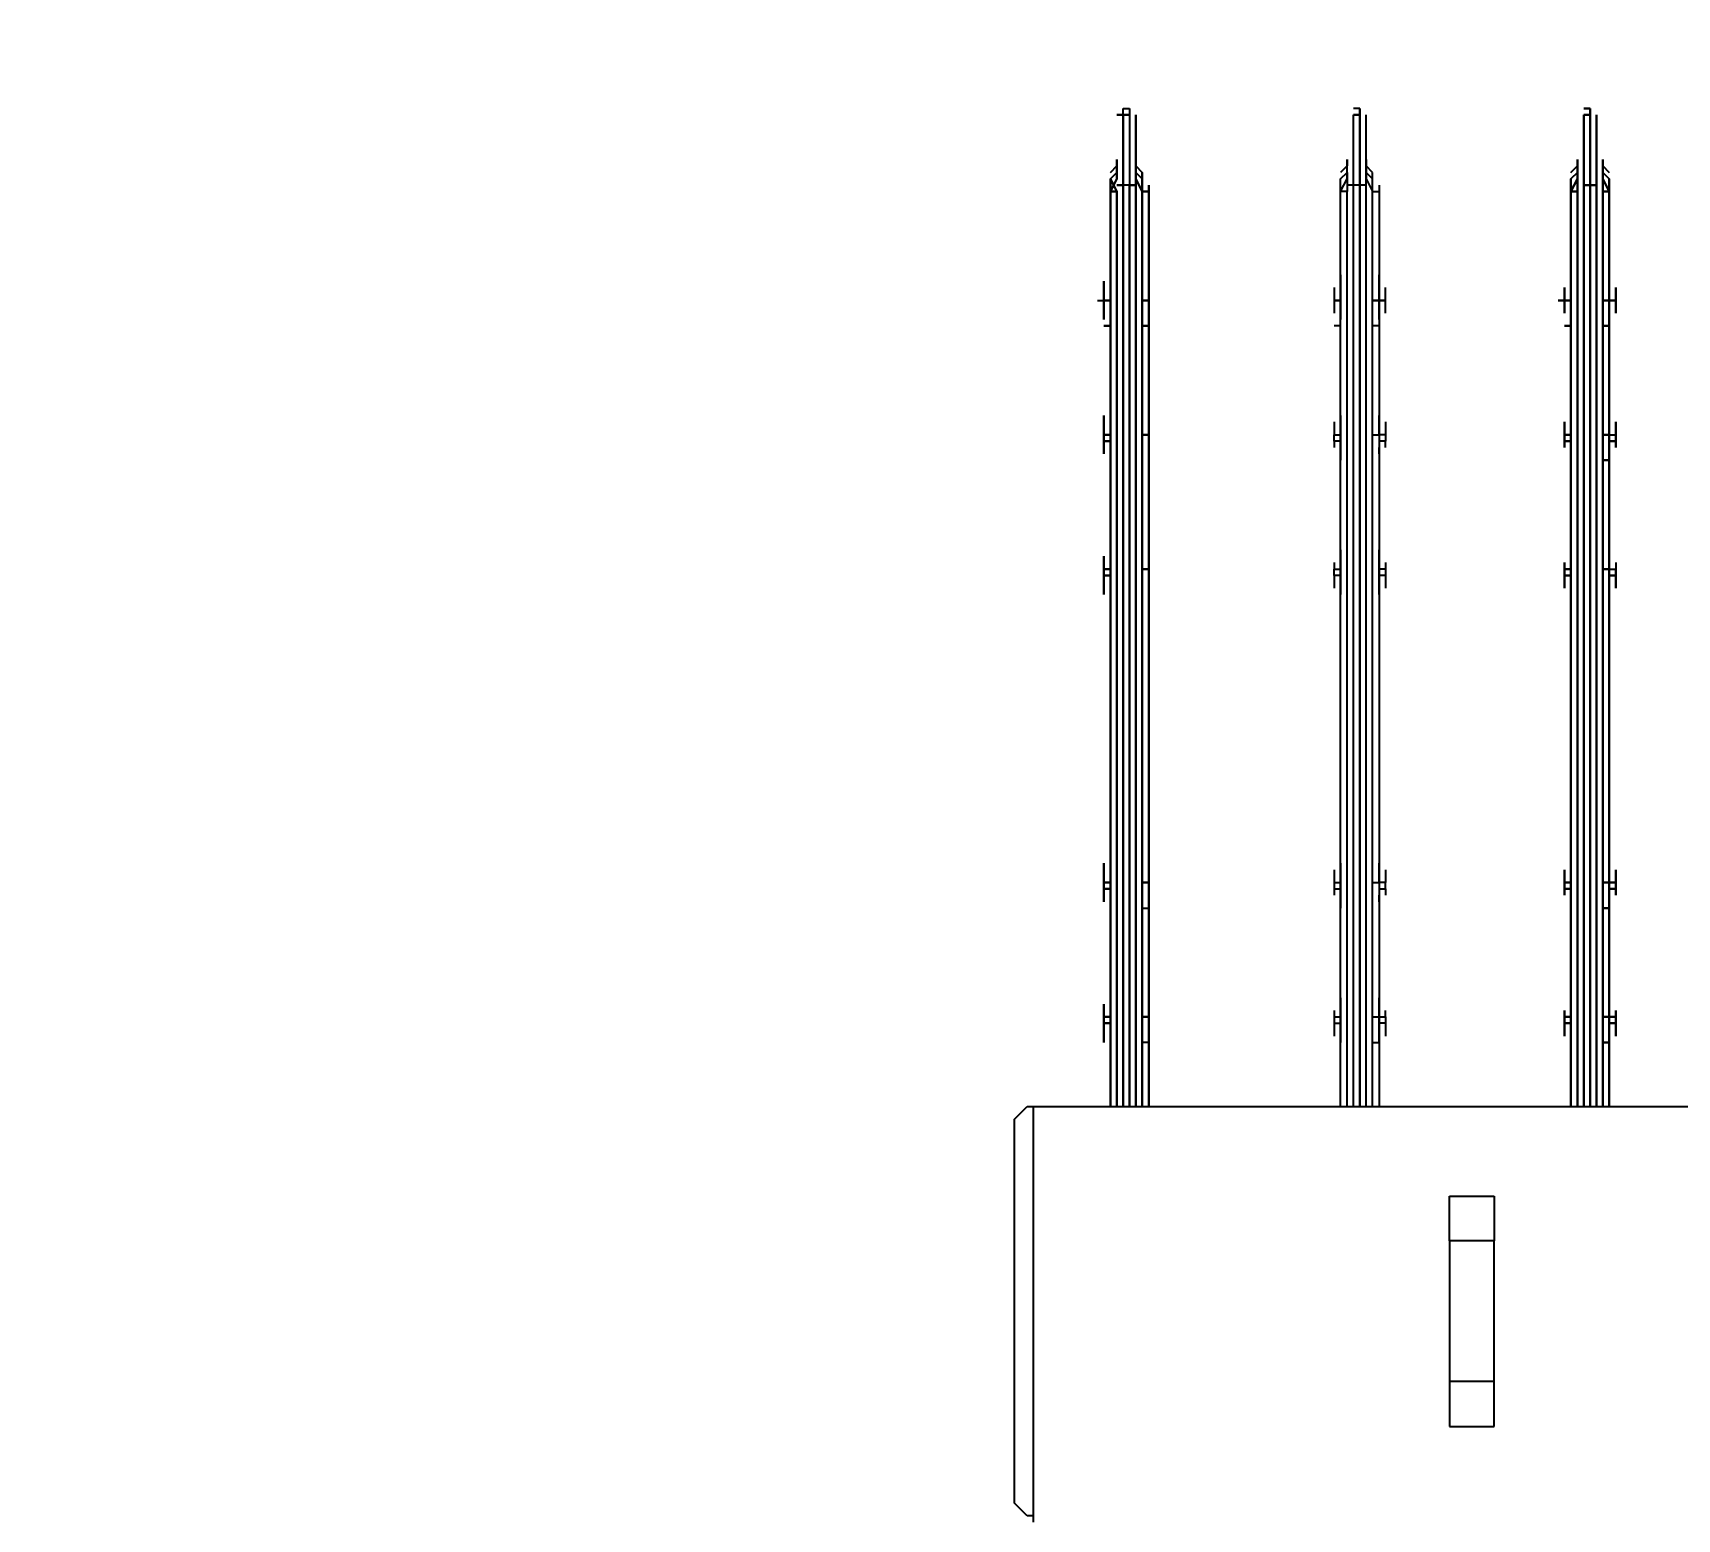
# Model space of a CAD drawing. Header units: metres. Extents: x 530797 to 531186, y 2675944 to 2676144.
# Drawn here: x 531158.1504 to 531158.5059, y 2676017.2081 to 2676017.5294 of the extents above; entities that cross this region are included whole.
import ezdxf

# ---------------------------------------------------------------- set-up
doc = ezdxf.new("R2010")
doc.units = ezdxf.units.M
doc.layers.add('IDT', color=7, linetype='Continuous')
doc.layers.add('MMS Block Numbering', color=7, linetype='Continuous')
doc.styles.add('Adani Regular', font='Adani Regular.ttf')

# ---------------------------------------------------------------- blocks, each defined once
blk = doc.blocks.new('IDT')
at = {"layer": 'IDT', "color": 0, "lineweight": 25}
for p, q in [((17.78054, 9.45558), (17.78054, 9.36567)), ((17.78054, 9.4542), (17.78192, 9.4542)), ((17.78192, 9.4542), (17.78469, 9.45143)), ((17.78469, 9.45143), (17.78469, 9.45005)), ((17.78469, 9.45005), (17.78469, 9.36982)), ((17.69064, 9.43483), (17.68096, 9.43483)), ((17.68096, 9.43483), (17.68096, 9.42515)), ((17.69064, 9.42515), (17.69064, 9.43483)), ((17.68095, 9.42515), (17.68095, 9.39472)), ((17.68096, 9.42515), (17.69064, 9.42515)), ((17.69064, 9.39472), (17.69064, 9.42515)), ((17.68095, 9.39472), (17.69064, 9.39472)), ((17.68095, 9.38504), (17.68095, 9.39472)), ((17.69064, 9.39472), (17.69064, 9.38504)), ((17.69064, 9.38504), (17.68095, 9.38504)), ((17.78469, 9.36844), (17.78192, 9.36567)), ((17.78469, 9.36982), (17.78469, 9.36844)), ((17.78054, 9.36567), (17.3158, 9.36567)), ((17.65606, 9.36567), (17.65606, 9.16788)), ((17.65606, 9.16788), (17.65606, 9.36567)), ((17.65606, 9.36567), (17.65606, 9.16788)), ((17.65606, 9.16788), (17.65606, 9.36567)), ((17.65744, 9.16788), (17.65744, 9.36567)), ((17.65744, 9.36567), (17.65744, 9.16788)), ((17.65744, 9.16788), (17.65744, 9.36567)), ((17.65744, 9.36567), (17.65744, 9.16788)), ((17.65882, 9.1665), (17.65882, 9.36567)), ((17.65882, 9.36567), (17.65882, 9.1665)), ((17.65882, 9.1665), (17.65882, 9.36567)), ((17.65882, 9.36567), (17.65882, 9.1665)), ((17.66021, 9.1665), (17.66021, 9.36567)), ((17.66021, 9.36567), (17.66021, 9.1665)), ((17.66021, 9.36567), (17.66021, 9.1665)), ((17.66021, 9.1665), (17.66021, 9.36567)), ((17.66021, 9.36567), (17.66021, 9.1665)), ((17.66021, 9.1665), (17.66021, 9.36567)), ((17.66021, 9.36567), (17.66021, 9.1665)), ((17.66021, 9.1665), (17.66021, 9.36567)), ((17.66159, 9.1665), (17.66159, 9.36567)), ((17.66159, 9.36567), (17.66159, 9.1665)), ((17.66159, 9.1665), (17.66159, 9.36567)), ((17.66159, 9.36567), (17.66159, 9.1665)), ((17.66297, 9.16788), (17.66297, 9.36567)), ((17.66297, 9.36567), (17.66297, 9.16788)), ((17.66297, 9.36567), (17.66297, 9.16788)), ((17.66297, 9.36567), (17.66297, 9.16788)), ((17.66436, 9.36567), (17.66436, 9.16788)), ((17.66436, 9.16788), (17.66436, 9.36567)), ((17.66436, 9.36567), (17.66436, 9.16788)), ((17.66436, 9.16788), (17.66436, 9.36567)), ((17.70585, 9.16788), (17.70585, 9.36567)), ((17.70723, 9.36567), (17.70723, 9.16788)), ((17.70862, 9.36567), (17.70862, 9.1665)), ((17.71, 9.36567), (17.71, 9.1665)), ((17.71, 9.1665), (17.71, 9.36567)), ((17.71138, 9.36567), (17.71138, 9.1665)), ((17.71277, 9.36567), (17.71277, 9.16788)), ((17.71415, 9.36567), (17.71415, 9.16788)), ((17.75564, 9.36567), (17.75564, 9.16788)), ((17.75564, 9.16788), (17.75564, 9.36567)), ((17.75703, 9.16788), (17.75703, 9.36567)), ((17.75703, 9.36567), (17.75703, 9.16788)), ((17.75841, 9.1665), (17.75841, 9.36567)), ((17.75841, 9.36567), (17.75841, 9.1665)), ((17.75979, 9.36567), (17.75979, 9.1665)), ((17.75979, 9.1665), (17.75979, 9.36567)), ((17.76118, 9.1665), (17.76118, 9.36567)), ((17.76118, 9.36567), (17.76118, 9.1665)), ((17.76118, 9.1665), (17.76118, 9.36567)), ((17.76118, 9.36567), (17.76118, 9.1665)), ((17.76256, 9.16788), (17.76256, 9.36567)), ((17.76256, 9.36567), (17.76256, 9.16788)), ((17.76394, 9.16788), (17.76394, 9.36567)), ((17.76394, 9.36567), (17.76394, 9.16788)), ((17.78192, 9.36567), (17.78054, 9.36567)), ((17.65467, 9.35046), (17.65467, 9.34769)), ((17.65467, 9.34769), (17.65467, 9.35046)), ((17.65467, 9.35046), (17.65467, 9.34769)), ((17.65467, 9.34769), (17.65467, 9.35046)), ((17.65606, 9.35184), (17.65744, 9.35184)), ((17.65606, 9.35184), (17.65606, 9.35046)), ((17.65606, 9.35184), (17.65744, 9.35184)), ((17.65606, 9.35184), (17.65606, 9.35046)), ((17.65606, 9.34769), (17.65606, 9.35184)), ((17.65606, 9.35184), (17.65744, 9.35184)), ((17.65744, 9.35184), (17.65606, 9.35184)), ((17.65606, 9.35184), (17.65606, 9.34769)), ((17.65606, 9.35184), (17.65606, 9.35046)), ((17.65606, 9.34769), (17.65606, 9.35184)), ((17.65606, 9.35184), (17.65606, 9.34769)), ((17.65606, 9.35184), (17.65606, 9.35046)), ((17.66436, 9.35184), (17.66436, 9.34631)), ((17.66436, 9.34631), (17.66436, 9.35184)), ((17.66436, 9.35184), (17.66436, 9.35046)), ((17.66436, 9.35046), (17.66436, 9.35184)), ((17.66436, 9.34631), (17.66436, 9.35184)), ((17.66436, 9.35184), (17.66436, 9.35046)), ((17.66436, 9.35046), (17.66436, 9.35184)), ((17.66436, 9.35184), (17.66436, 9.34631)), ((17.66574, 9.35046), (17.66574, 9.34769)), ((17.66574, 9.34769), (17.66574, 9.35046)), ((17.66574, 9.35046), (17.66574, 9.34769)), ((17.66574, 9.34769), (17.66574, 9.35046)), ((17.70447, 9.34769), (17.70447, 9.35046)), ((17.70723, 9.35184), (17.70585, 9.35184)), ((17.70585, 9.35184), (17.70585, 9.34769)), ((17.70585, 9.35184), (17.70585, 9.35046)), ((17.71415, 9.34631), (17.71415, 9.35184)), ((17.71415, 9.35184), (17.71415, 9.35046)), ((17.71553, 9.34769), (17.71553, 9.35046)), ((17.75564, 9.35184), (17.75564, 9.35046)), ((17.75564, 9.34631), (17.75564, 9.35184)), ((17.75564, 9.35184), (17.75703, 9.35184)), ((17.75564, 9.34769), (17.75564, 9.35184)), ((17.75564, 9.35184), (17.75564, 9.35046)), ((17.75564, 9.35046), (17.75564, 9.34769)), ((17.75564, 9.35046), (17.75564, 9.34769)), ((17.76394, 9.35184), (17.76394, 9.34769)), ((17.76394, 9.34769), (17.76394, 9.35184)), ((17.76533, 9.35184), (17.76533, 9.35046)), ((17.76533, 9.35046), (17.76533, 9.35184)), ((17.76533, 9.35046), (17.76533, 9.34769)), ((17.76533, 9.34769), (17.76533, 9.35046)), ((17.65606, 9.34769), (17.65467, 9.34769)), ((17.65467, 9.34769), (17.65467, 9.34631)), ((17.65467, 9.34631), (17.65467, 9.34769)), ((17.65467, 9.34769), (17.65606, 9.34769)), ((17.65606, 9.34769), (17.65467, 9.34769)), ((17.65467, 9.34769), (17.65467, 9.34631)), ((17.65467, 9.34631), (17.65467, 9.34769)), ((17.65467, 9.34769), (17.65606, 9.34769)), ((17.65467, 9.34631), (17.65467, 9.34493)), ((17.65467, 9.34493), (17.65467, 9.34631)), ((17.65467, 9.34631), (17.65606, 9.34631)), ((17.65606, 9.34631), (17.65467, 9.34631)), ((17.65606, 9.34631), (17.65467, 9.34631)), ((17.65467, 9.34631), (17.65606, 9.34631)), ((17.65467, 9.34493), (17.65467, 9.34631)), ((17.65467, 9.34493), (17.65467, 9.34631)), ((17.65606, 9.34631), (17.65606, 9.34769)), ((17.65606, 9.34769), (17.65606, 9.34631)), ((17.65606, 9.34631), (17.65606, 9.34769)), ((17.65606, 9.34769), (17.65606, 9.34631)), ((17.65744, 9.34631), (17.65606, 9.34631)), ((17.65606, 9.34631), (17.65744, 9.34631)), ((17.65606, 9.34216), (17.65606, 9.34631)), ((17.65606, 9.34631), (17.65744, 9.34631)), ((17.65744, 9.34631), (17.65606, 9.34631)), ((17.65606, 9.34631), (17.65606, 9.34216)), ((17.65606, 9.34216), (17.65606, 9.34631)), ((17.65606, 9.34631), (17.65606, 9.34216)), ((17.66436, 9.34769), (17.66574, 9.34769)), ((17.66574, 9.34769), (17.66436, 9.34769)), ((17.66436, 9.34769), (17.66574, 9.34769)), ((17.66574, 9.34769), (17.66436, 9.34769)), ((17.66436, 9.34631), (17.66436, 9.34216)), ((17.66436, 9.34216), (17.66436, 9.34631)), ((17.66436, 9.34631), (17.66574, 9.34631)), ((17.66574, 9.34631), (17.66436, 9.34631)), ((17.66436, 9.34631), (17.66436, 9.34216)), ((17.66436, 9.34216), (17.66436, 9.34631)), ((17.66436, 9.34631), (17.66574, 9.34631)), ((17.66574, 9.34631), (17.66436, 9.34631)), ((17.66574, 9.34769), (17.66574, 9.34631)), ((17.66574, 9.34631), (17.66574, 9.34769)), ((17.66574, 9.34769), (17.66574, 9.34631)), ((17.66574, 9.34631), (17.66574, 9.34769)), ((17.66574, 9.34631), (17.66574, 9.34493)), ((17.66574, 9.34493), (17.66574, 9.34631)), ((17.66574, 9.34631), (17.66574, 9.34493)), ((17.66574, 9.34493), (17.66574, 9.34631)), ((17.70447, 9.34631), (17.70447, 9.34769)), ((17.70447, 9.34769), (17.70585, 9.34769)), ((17.70585, 9.34631), (17.70447, 9.34631)), ((17.70447, 9.34631), (17.70447, 9.34493)), ((17.70585, 9.34769), (17.70585, 9.34631)), ((17.70723, 9.34631), (17.70585, 9.34631)), ((17.70585, 9.34631), (17.70585, 9.34216)), ((17.71553, 9.34769), (17.71415, 9.34769)), ((17.71415, 9.34216), (17.71415, 9.34631)), ((17.71553, 9.34631), (17.71415, 9.34631)), ((17.71553, 9.34631), (17.71553, 9.34769)), ((17.71553, 9.34493), (17.71553, 9.34631)), ((17.75564, 9.34769), (17.75564, 9.34631)), ((17.75564, 9.34631), (17.75564, 9.34769)), ((17.75564, 9.34769), (17.75564, 9.34631)), ((17.75564, 9.34631), (17.75703, 9.34631)), ((17.75703, 9.34631), (17.75564, 9.34631)), ((17.75564, 9.34631), (17.75703, 9.34631)), ((17.75703, 9.34631), (17.75564, 9.34631)), ((17.75564, 9.34631), (17.75564, 9.34216)), ((17.75564, 9.34216), (17.75564, 9.34631)), ((17.75564, 9.34631), (17.75564, 9.34493)), ((17.75564, 9.34493), (17.75564, 9.34631)), ((17.76394, 9.34769), (17.76533, 9.34769)), ((17.76533, 9.34769), (17.76394, 9.34769)), ((17.76394, 9.34769), (17.76394, 9.34631)), ((17.76394, 9.34631), (17.76394, 9.34769)), ((17.76394, 9.34631), (17.76394, 9.34216)), ((17.76394, 9.34216), (17.76394, 9.34631)), ((17.76394, 9.34631), (17.76533, 9.34631)), ((17.76533, 9.34631), (17.76394, 9.34631)), ((17.76533, 9.34769), (17.76533, 9.34631)), ((17.76533, 9.34631), (17.76533, 9.34769)), ((17.76533, 9.34631), (17.76533, 9.34493)), ((17.76533, 9.34493), (17.76533, 9.34631)), ((17.65606, 9.34354), (17.65606, 9.34493)), ((17.65606, 9.34493), (17.65606, 9.34354)), ((17.65606, 9.34354), (17.65606, 9.34493)), ((17.65606, 9.34493), (17.65606, 9.34354)), ((17.66436, 9.34493), (17.66436, 9.34354)), ((17.66436, 9.34354), (17.66436, 9.34493)), ((17.66436, 9.34493), (17.66436, 9.34354)), ((17.66436, 9.34354), (17.66436, 9.34493)), ((17.70585, 9.34493), (17.70585, 9.34354)), ((17.71415, 9.34354), (17.71415, 9.34493)), ((17.75564, 9.34493), (17.75564, 9.34354)), ((17.75564, 9.34493), (17.75564, 9.34354)), ((17.76533, 9.34493), (17.76533, 9.34354)), ((17.76533, 9.34354), (17.76533, 9.34493)), ((17.65606, 9.31726), (17.65606, 9.3228)), ((17.65606, 9.3228), (17.65744, 9.3228)), ((17.65744, 9.3228), (17.65606, 9.3228)), ((17.65606, 9.3228), (17.65606, 9.31865)), ((17.65606, 9.31726), (17.65606, 9.3228)), ((17.65606, 9.3228), (17.65606, 9.31865)), ((17.65606, 9.32003), (17.65606, 9.32141)), ((17.65606, 9.32141), (17.65606, 9.32003)), ((17.65606, 9.32003), (17.65606, 9.32141)), ((17.65606, 9.32141), (17.65606, 9.32003)), ((17.66436, 9.31865), (17.66436, 9.3228)), ((17.66436, 9.3228), (17.66436, 9.31865)), ((17.66436, 9.31865), (17.66436, 9.3228)), ((17.66436, 9.3228), (17.66436, 9.31865)), ((17.66436, 9.32141), (17.66436, 9.32003)), ((17.66436, 9.32003), (17.66436, 9.32141)), ((17.66436, 9.32141), (17.66436, 9.32003)), ((17.66436, 9.32003), (17.66436, 9.32141)), ((17.70585, 9.31726), (17.70585, 9.3228)), ((17.70585, 9.32141), (17.70585, 9.32003)), ((17.71415, 9.31726), (17.71415, 9.3228)), ((17.71415, 9.32003), (17.71415, 9.32141)), ((17.75564, 9.3228), (17.75564, 9.31865)), ((17.75703, 9.3228), (17.75564, 9.3228)), ((17.75564, 9.3228), (17.75564, 9.31865)), ((17.75564, 9.32003), (17.75564, 9.32141)), ((17.75564, 9.32141), (17.75564, 9.32003)), ((17.76394, 9.3228), (17.76394, 9.31865)), ((17.76394, 9.31865), (17.76394, 9.3228)), ((17.76533, 9.32141), (17.76533, 9.32003)), ((17.76533, 9.32003), (17.76533, 9.32141)), ((17.65467, 9.32003), (17.65467, 9.31865)), ((17.65467, 9.31865), (17.65467, 9.32003)), ((17.65467, 9.32003), (17.65467, 9.31865)), ((17.65467, 9.31865), (17.65467, 9.32003)), ((17.65606, 9.31865), (17.65467, 9.31865)), ((17.65467, 9.31865), (17.65467, 9.31726)), ((17.65467, 9.31726), (17.65467, 9.31865)), ((17.65467, 9.31865), (17.65606, 9.31865)), ((17.65606, 9.31865), (17.65467, 9.31865)), ((17.65467, 9.31865), (17.65467, 9.31726)), ((17.65606, 9.31865), (17.65467, 9.31865)), ((17.65467, 9.31865), (17.65467, 9.31726)), ((17.65606, 9.31865), (17.65606, 9.31726)), ((17.65606, 9.31726), (17.65606, 9.31865)), ((17.66436, 9.31311), (17.66436, 9.31865)), ((17.66436, 9.31865), (17.66574, 9.31865)), ((17.66574, 9.31865), (17.66436, 9.31865)), ((17.66436, 9.31865), (17.66436, 9.31726)), ((17.66436, 9.31726), (17.66436, 9.31865)), ((17.66436, 9.31865), (17.66574, 9.31865)), ((17.66574, 9.31865), (17.66436, 9.31865)), ((17.66436, 9.31865), (17.66436, 9.31311)), ((17.66574, 9.32003), (17.66574, 9.31865)), ((17.66574, 9.31865), (17.66574, 9.32003)), ((17.66574, 9.32003), (17.66574, 9.31865)), ((17.66574, 9.31865), (17.66574, 9.32003)), ((17.66574, 9.31865), (17.66574, 9.31726)), ((17.66574, 9.31726), (17.66574, 9.31865)), ((17.66574, 9.31865), (17.66574, 9.31726)), ((17.66574, 9.31726), (17.66574, 9.31865)), ((17.70447, 9.31865), (17.70447, 9.32003)), ((17.70585, 9.31865), (17.70447, 9.31865)), ((17.70447, 9.31865), (17.70447, 9.31726)), ((17.71553, 9.31865), (17.71415, 9.31865)), ((17.71553, 9.31865), (17.71553, 9.32003)), ((17.71553, 9.31726), (17.71553, 9.31865)), ((17.75564, 9.31865), (17.75564, 9.32003)), ((17.75564, 9.32003), (17.75564, 9.31865)), ((17.75564, 9.31865), (17.75564, 9.31726)), ((17.75564, 9.31865), (17.75564, 9.31726)), ((17.75564, 9.31726), (17.75564, 9.31865)), ((17.75564, 9.31865), (17.75564, 9.31726)), ((17.76394, 9.31726), (17.76394, 9.31865)), ((17.76394, 9.31865), (17.76533, 9.31865)), ((17.76533, 9.31865), (17.76394, 9.31865)), ((17.76394, 9.31865), (17.76394, 9.31726)), ((17.76533, 9.32003), (17.76533, 9.31865)), ((17.76533, 9.31865), (17.76533, 9.32003)), ((17.76533, 9.31865), (17.76533, 9.31726)), ((17.76533, 9.31726), (17.76533, 9.31865)), ((17.65467, 9.31726), (17.65606, 9.31726)), ((17.65467, 9.31726), (17.65467, 9.3145)), ((17.65467, 9.3145), (17.65467, 9.31726)), ((17.65467, 9.31726), (17.65467, 9.3145)), ((17.65467, 9.3145), (17.65467, 9.31726)), ((17.65467, 9.31726), (17.65606, 9.31726)), ((17.65606, 9.31726), (17.65467, 9.31726)), ((17.65467, 9.31726), (17.65606, 9.31726)), ((17.65606, 9.31726), (17.65744, 9.31726)), ((17.65744, 9.31726), (17.65606, 9.31726)), ((17.65606, 9.31726), (17.65606, 9.31311)), ((17.65606, 9.31311), (17.65606, 9.31726)), ((17.65744, 9.31726), (17.65606, 9.31726)), ((17.65606, 9.31726), (17.65606, 9.31311)), ((17.65606, 9.31311), (17.65606, 9.31726)), ((17.65606, 9.31726), (17.65744, 9.31726)), ((17.65606, 9.31311), (17.65606, 9.3145)), ((17.65606, 9.3145), (17.65606, 9.31311)), ((17.65606, 9.31311), (17.65606, 9.3145)), ((17.65606, 9.3145), (17.65606, 9.31311)), ((17.66436, 9.31726), (17.66436, 9.31311)), ((17.66436, 9.31311), (17.66436, 9.31726)), ((17.66436, 9.31726), (17.66574, 9.31726)), ((17.66574, 9.31726), (17.66436, 9.31726)), ((17.66436, 9.31726), (17.66574, 9.31726)), ((17.66574, 9.31726), (17.66436, 9.31726)), ((17.66436, 9.3145), (17.66436, 9.31311)), ((17.66436, 9.31311), (17.66436, 9.3145)), ((17.66436, 9.3145), (17.66436, 9.31311)), ((17.66436, 9.31311), (17.66436, 9.3145)), ((17.66574, 9.31726), (17.66574, 9.3145)), ((17.66574, 9.3145), (17.66574, 9.31726)), ((17.66574, 9.31726), (17.66574, 9.3145)), ((17.66574, 9.3145), (17.66574, 9.31726)), ((17.70447, 9.31726), (17.70585, 9.31726)), ((17.70447, 9.3145), (17.70447, 9.31726)), ((17.70723, 9.31726), (17.70585, 9.31726)), ((17.70585, 9.31726), (17.70585, 9.31311)), ((17.70585, 9.31311), (17.70585, 9.3145)), ((17.71415, 9.31311), (17.71415, 9.31726)), ((17.71553, 9.31726), (17.71415, 9.31726)), ((17.71415, 9.3145), (17.71415, 9.31311)), ((17.71553, 9.3145), (17.71553, 9.31726)), ((17.75564, 9.31726), (17.75703, 9.31726)), ((17.75703, 9.31726), (17.75564, 9.31726)), ((17.75564, 9.31726), (17.75564, 9.31311)), ((17.75564, 9.3145), (17.75564, 9.31726)), ((17.75564, 9.31726), (17.75703, 9.31726)), ((17.75564, 9.31726), (17.75564, 9.3145)), ((17.75564, 9.31311), (17.75564, 9.31726)), ((17.75564, 9.31311), (17.75564, 9.3145)), ((17.75564, 9.3145), (17.75564, 9.31311)), ((17.76394, 9.31726), (17.76394, 9.31311)), ((17.76394, 9.31311), (17.76394, 9.31726)), ((17.76394, 9.31726), (17.76533, 9.31726)), ((17.76533, 9.31726), (17.76394, 9.31726)), ((17.76533, 9.31726), (17.76533, 9.3145)), ((17.76533, 9.3145), (17.76533, 9.31726)), ((17.76533, 9.3145), (17.76533, 9.31311)), ((17.76533, 9.31311), (17.76533, 9.3145)), ((17.65467, 9.25087), (17.65467, 9.25364)), ((17.65467, 9.25087), (17.65467, 9.25364)), ((17.65467, 9.25364), (17.65467, 9.25087)), ((17.65467, 9.25087), (17.65467, 9.25364)), ((17.65606, 9.25502), (17.65606, 9.25364)), ((17.65606, 9.24949), (17.65606, 9.25502)), ((17.65606, 9.25502), (17.65606, 9.25364)), ((17.65606, 9.25502), (17.65606, 9.25087)), ((17.65606, 9.25087), (17.65606, 9.25502)), ((17.65606, 9.25502), (17.65606, 9.25364)), ((17.65606, 9.24949), (17.65606, 9.25502)), ((17.65606, 9.25502), (17.65606, 9.25364)), ((17.66436, 9.25502), (17.66436, 9.25087)), ((17.66436, 9.25087), (17.66436, 9.25502)), ((17.66436, 9.25502), (17.66436, 9.25364)), ((17.66436, 9.25364), (17.66436, 9.25502)), ((17.66436, 9.25087), (17.66436, 9.25502)), ((17.66436, 9.25502), (17.66436, 9.25364)), ((17.66436, 9.25364), (17.66436, 9.25502)), ((17.66436, 9.25502), (17.66436, 9.25087)), ((17.66574, 9.25364), (17.66574, 9.25087)), ((17.66574, 9.25087), (17.66574, 9.25364)), ((17.66574, 9.25364), (17.66574, 9.25087)), ((17.66574, 9.25087), (17.66574, 9.25364)), ((17.70447, 9.25087), (17.70447, 9.25364)), ((17.70585, 9.25364), (17.70585, 9.25502)), ((17.70585, 9.25502), (17.70585, 9.25087)), ((17.71415, 9.24949), (17.71415, 9.25502)), ((17.71415, 9.25502), (17.71415, 9.25364)), ((17.71553, 9.25087), (17.71553, 9.25364)), ((17.75564, 9.24949), (17.75564, 9.25502)), ((17.75564, 9.25502), (17.75564, 9.25364)), ((17.75564, 9.25364), (17.75564, 9.25502)), ((17.75564, 9.25502), (17.75564, 9.25087)), ((17.75564, 9.25087), (17.75564, 9.25364)), ((17.75564, 9.25364), (17.75564, 9.25087)), ((17.76394, 9.25502), (17.76394, 9.25087)), ((17.76394, 9.24949), (17.76394, 9.25502)), ((17.76533, 9.25502), (17.76533, 9.25364)), ((17.76533, 9.25364), (17.76533, 9.25502)), ((17.76533, 9.25364), (17.76533, 9.25087)), ((17.76533, 9.25087), (17.76533, 9.25364)), ((17.65467, 9.24949), (17.65467, 9.25087)), ((17.65606, 9.25087), (17.65467, 9.25087)), ((17.65467, 9.25087), (17.65606, 9.25087)), ((17.65606, 9.25087), (17.65467, 9.25087)), ((17.65467, 9.25087), (17.65467, 9.24949)), ((17.65467, 9.24949), (17.65467, 9.25087)), ((17.65467, 9.25087), (17.65606, 9.25087)), ((17.65467, 9.24949), (17.65467, 9.25087)), ((17.65606, 9.25087), (17.65606, 9.24949)), ((17.65606, 9.24949), (17.65606, 9.25087)), ((17.66436, 9.25087), (17.66436, 9.24534)), ((17.66436, 9.24534), (17.66436, 9.25087)), ((17.66436, 9.25087), (17.66436, 9.24949)), ((17.66436, 9.24949), (17.66436, 9.25087)), ((17.66436, 9.25087), (17.66574, 9.25087)), ((17.66574, 9.25087), (17.66436, 9.25087)), ((17.66436, 9.25087), (17.66574, 9.25087)), ((17.66574, 9.25087), (17.66436, 9.25087)), ((17.66574, 9.25087), (17.66574, 9.24949)), ((17.66574, 9.24949), (17.66574, 9.25087)), ((17.66574, 9.25087), (17.66574, 9.24949)), ((17.66574, 9.24949), (17.66574, 9.25087)), ((17.70447, 9.24949), (17.70447, 9.25087)), ((17.70447, 9.25087), (17.70585, 9.25087)), ((17.70585, 9.25087), (17.70585, 9.24949)), ((17.71415, 9.25087), (17.71553, 9.25087)), ((17.71553, 9.25087), (17.71553, 9.24949)), ((17.75564, 9.25087), (17.75564, 9.24949)), ((17.75564, 9.25087), (17.75564, 9.24949)), ((17.75564, 9.24949), (17.75564, 9.25087)), ((17.76394, 9.25087), (17.76533, 9.25087)), ((17.76533, 9.25087), (17.76394, 9.25087)), ((17.76394, 9.25087), (17.76394, 9.24949)), ((17.76533, 9.25087), (17.76533, 9.24949)), ((17.76533, 9.24949), (17.76533, 9.25087)), ((17.65467, 9.24811), (17.65467, 9.24949)), ((17.65606, 9.24949), (17.65467, 9.24949)), ((17.65467, 9.24811), (17.65467, 9.24949)), ((17.65606, 9.24949), (17.65467, 9.24949)), ((17.65467, 9.24811), (17.65467, 9.24949)), ((17.65606, 9.24949), (17.65467, 9.24949)), ((17.65467, 9.24811), (17.65467, 9.24949)), ((17.65606, 9.24949), (17.65467, 9.24949)), ((17.65744, 9.24949), (17.65606, 9.24949)), ((17.65606, 9.24949), (17.65606, 9.24534)), ((17.65606, 9.24534), (17.65606, 9.24949)), ((17.65606, 9.24949), (17.65744, 9.24949)), ((17.65606, 9.24949), (17.65744, 9.24949)), ((17.65606, 9.24949), (17.65606, 9.24534)), ((17.65606, 9.24534), (17.65606, 9.24949)), ((17.65606, 9.24949), (17.65744, 9.24949)), ((17.65606, 9.24672), (17.65606, 9.24811)), ((17.65606, 9.24811), (17.65606, 9.24672)), ((17.65606, 9.24672), (17.65606, 9.24811)), ((17.65606, 9.24811), (17.65606, 9.24672)), ((17.66436, 9.24949), (17.66574, 9.24949)), ((17.66574, 9.24949), (17.66436, 9.24949)), ((17.66436, 9.24949), (17.66574, 9.24949)), ((17.66574, 9.24949), (17.66436, 9.24949)), ((17.66436, 9.24949), (17.66436, 9.24534)), ((17.66436, 9.24534), (17.66436, 9.24949)), ((17.66436, 9.24811), (17.66436, 9.24672)), ((17.66436, 9.24672), (17.66436, 9.24811)), ((17.66436, 9.24811), (17.66436, 9.24672)), ((17.66436, 9.24672), (17.66436, 9.24811)), ((17.66574, 9.24949), (17.66574, 9.24811)), ((17.66574, 9.24811), (17.66574, 9.24949)), ((17.66574, 9.24949), (17.66574, 9.24811)), ((17.66574, 9.24811), (17.66574, 9.24949)), ((17.70447, 9.24811), (17.70447, 9.24949)), ((17.70447, 9.24949), (17.70585, 9.24949)), ((17.70585, 9.24949), (17.70585, 9.24534)), ((17.70585, 9.24811), (17.70585, 9.24672)), ((17.71415, 9.24534), (17.71415, 9.24949)), ((17.71553, 9.24949), (17.71415, 9.24949)), ((17.71415, 9.24672), (17.71415, 9.24811)), ((17.71553, 9.24811), (17.71553, 9.24949)), ((17.75564, 9.24949), (17.75564, 9.24534)), ((17.75564, 9.24534), (17.75564, 9.24949)), ((17.75564, 9.24949), (17.75703, 9.24949)), ((17.75703, 9.24949), (17.75564, 9.24949)), ((17.75564, 9.24949), (17.75564, 9.24811)), ((17.75564, 9.24811), (17.75564, 9.24949)), ((17.75564, 9.24949), (17.75703, 9.24949)), ((17.75564, 9.24811), (17.75564, 9.24672)), ((17.75564, 9.24672), (17.75564, 9.24811)), ((17.76394, 9.24949), (17.76394, 9.24534)), ((17.76394, 9.24534), (17.76394, 9.24949)), ((17.76394, 9.24949), (17.76533, 9.24949)), ((17.76533, 9.24949), (17.76394, 9.24949)), ((17.76533, 9.24949), (17.76533, 9.24811)), ((17.76533, 9.24811), (17.76533, 9.24949)), ((17.76533, 9.24811), (17.76533, 9.24672)), ((17.76533, 9.24672), (17.76533, 9.24811)), ((17.65606, 9.22183), (17.65606, 9.22598)), ((17.65606, 9.22598), (17.65744, 9.22598)), ((17.65744, 9.22598), (17.65606, 9.22598)), ((17.65606, 9.22598), (17.65606, 9.22183)), ((17.65606, 9.22183), (17.65606, 9.22598)), ((17.65606, 9.22598), (17.65606, 9.22183)), ((17.66436, 9.22044), (17.66436, 9.22598)), ((17.66436, 9.22598), (17.66436, 9.22183)), ((17.66436, 9.22044), (17.66436, 9.22598)), ((17.66436, 9.22183), (17.66436, 9.22598)), ((17.70585, 9.22044), (17.70585, 9.22598)), ((17.71415, 9.22044), (17.71415, 9.22598)), ((17.75564, 9.22598), (17.75564, 9.22183)), ((17.75564, 9.22044), (17.75564, 9.22598)), ((17.76394, 9.22598), (17.76394, 9.22183)), ((17.76394, 9.22183), (17.76394, 9.22598)), ((17.65467, 9.22321), (17.65467, 9.22183)), ((17.65467, 9.22183), (17.65467, 9.22321)), ((17.65467, 9.22321), (17.65467, 9.22183)), ((17.65467, 9.22183), (17.65467, 9.22321)), ((17.65467, 9.22044), (17.65467, 9.22183)), ((17.65467, 9.22183), (17.65606, 9.22183)), ((17.65606, 9.22183), (17.65467, 9.22183)), ((17.65467, 9.22183), (17.65467, 9.22044)), ((17.65467, 9.22044), (17.65467, 9.22183)), ((17.65467, 9.22183), (17.65606, 9.22183)), ((17.65467, 9.22044), (17.65467, 9.22183)), ((17.65467, 9.22183), (17.65606, 9.22183)), ((17.65606, 9.22321), (17.65606, 9.22459)), ((17.65606, 9.22459), (17.65606, 9.22321)), ((17.65606, 9.22321), (17.65606, 9.22459)), ((17.65606, 9.22459), (17.65606, 9.22321)), ((17.65606, 9.22044), (17.65606, 9.22183)), ((17.65606, 9.22183), (17.65606, 9.22044)), ((17.65606, 9.22183), (17.65606, 9.22044)), ((17.65606, 9.22183), (17.65606, 9.22044)), ((17.66436, 9.22459), (17.66436, 9.22321)), ((17.66436, 9.22321), (17.66436, 9.22459)), ((17.66436, 9.22459), (17.66436, 9.22321)), ((17.66436, 9.22321), (17.66436, 9.22459)), ((17.66574, 9.22183), (17.66436, 9.22183)), ((17.66436, 9.22183), (17.66436, 9.22044)), ((17.66436, 9.22183), (17.66574, 9.22183)), ((17.66574, 9.22183), (17.66436, 9.22183)), ((17.66436, 9.22044), (17.66436, 9.22183)), ((17.66436, 9.22183), (17.66574, 9.22183)), ((17.66574, 9.22321), (17.66574, 9.22183)), ((17.66574, 9.22183), (17.66574, 9.22321)), ((17.66574, 9.22321), (17.66574, 9.22183)), ((17.66574, 9.22183), (17.66574, 9.22321)), ((17.66574, 9.22044), (17.66574, 9.22183)), ((17.66574, 9.22183), (17.66574, 9.22044)), ((17.66574, 9.22044), (17.66574, 9.22183)), ((17.66574, 9.22183), (17.66574, 9.22044)), ((17.70447, 9.22321), (17.70447, 9.22183)), ((17.70447, 9.22183), (17.70585, 9.22183)), ((17.70447, 9.22044), (17.70447, 9.22183)), ((17.70585, 9.22459), (17.70585, 9.22321)), ((17.71415, 9.22321), (17.71415, 9.22459)), ((17.71415, 9.22183), (17.71553, 9.22183)), ((17.71553, 9.22183), (17.71553, 9.22321)), ((17.71553, 9.22183), (17.71553, 9.22044)), ((17.75564, 9.22321), (17.75564, 9.22459)), ((17.75564, 9.22459), (17.75564, 9.22321)), ((17.75564, 9.22183), (17.75564, 9.22321)), ((17.75564, 9.22321), (17.75564, 9.22183)), ((17.75564, 9.22183), (17.75564, 9.22044)), ((17.75564, 9.22044), (17.75564, 9.22183)), ((17.75564, 9.22183), (17.75564, 9.22044)), ((17.76394, 9.22044), (17.76394, 9.22183)), ((17.76394, 9.22183), (17.76533, 9.22183)), ((17.76533, 9.22183), (17.76394, 9.22183)), ((17.76394, 9.22183), (17.76394, 9.22044)), ((17.76533, 9.22459), (17.76533, 9.22321)), ((17.76533, 9.22321), (17.76533, 9.22459)), ((17.76533, 9.22321), (17.76533, 9.22183)), ((17.76533, 9.22183), (17.76533, 9.22321)), ((17.76533, 9.22183), (17.76533, 9.22044)), ((17.76533, 9.22044), (17.76533, 9.22183)), ((17.65606, 9.22044), (17.65467, 9.22044)), ((17.65606, 9.22044), (17.65467, 9.22044)), ((17.65467, 9.21768), (17.65467, 9.22044)), ((17.65606, 9.22044), (17.65467, 9.22044)), ((17.65467, 9.22044), (17.65467, 9.21768)), ((17.65467, 9.21768), (17.65467, 9.22044)), ((17.65606, 9.22044), (17.65467, 9.22044)), ((17.65467, 9.21768), (17.65467, 9.22044)), ((17.65606, 9.21629), (17.65606, 9.22044)), ((17.65606, 9.22044), (17.65744, 9.22044)), ((17.65744, 9.22044), (17.65606, 9.22044)), ((17.65606, 9.22044), (17.65606, 9.21629)), ((17.65606, 9.21629), (17.65606, 9.22044)), ((17.65606, 9.22044), (17.65744, 9.22044)), ((17.65744, 9.22044), (17.65606, 9.22044)), ((17.65606, 9.22044), (17.65606, 9.21629)), ((17.66436, 9.22044), (17.66574, 9.22044)), ((17.66574, 9.22044), (17.66436, 9.22044)), ((17.66436, 9.22044), (17.66436, 9.21629)), ((17.66436, 9.21629), (17.66436, 9.22044)), ((17.66436, 9.22044), (17.66436, 9.21629)), ((17.66436, 9.21629), (17.66436, 9.22044)), ((17.66574, 9.22044), (17.66436, 9.22044)), ((17.66574, 9.22044), (17.66436, 9.22044)), ((17.66574, 9.22044), (17.66574, 9.21768)), ((17.66574, 9.21768), (17.66574, 9.22044)), ((17.66574, 9.21768), (17.66574, 9.22044)), ((17.66574, 9.21768), (17.66574, 9.22044)), ((17.70447, 9.21768), (17.70447, 9.22044)), ((17.70447, 9.22044), (17.70585, 9.22044)), ((17.70723, 9.22044), (17.70585, 9.22044)), ((17.70585, 9.22044), (17.70585, 9.21629)), ((17.71415, 9.21629), (17.71415, 9.22044)), ((17.71553, 9.22044), (17.71415, 9.22044)), ((17.71553, 9.21768), (17.71553, 9.22044)), ((17.75564, 9.22044), (17.75703, 9.22044)), ((17.75703, 9.22044), (17.75564, 9.22044)), ((17.75564, 9.22044), (17.75703, 9.22044)), ((17.75703, 9.22044), (17.75564, 9.22044)), ((17.75564, 9.22044), (17.75564, 9.21629)), ((17.75564, 9.21629), (17.75564, 9.22044)), ((17.75564, 9.22044), (17.75564, 9.21768)), ((17.75564, 9.21768), (17.75564, 9.22044)), ((17.76394, 9.22044), (17.76533, 9.22044)), ((17.76533, 9.22044), (17.76394, 9.22044)), ((17.76394, 9.22044), (17.76394, 9.21629)), ((17.76394, 9.21629), (17.76394, 9.22044)), ((17.76533, 9.22044), (17.76533, 9.21768)), ((17.76533, 9.21768), (17.76533, 9.22044)), ((17.65606, 9.21629), (17.65606, 9.21768)), ((17.65606, 9.21768), (17.65606, 9.21629)), ((17.65606, 9.21629), (17.65606, 9.21768)), ((17.65606, 9.21768), (17.65606, 9.21629)), ((17.66436, 9.21629), (17.66436, 9.21768)), ((17.66436, 9.21768), (17.66436, 9.21629)), ((17.66436, 9.21768), (17.66436, 9.21629)), ((17.66436, 9.21629), (17.66436, 9.21768)), ((17.70585, 9.21629), (17.70585, 9.21768)), ((17.71415, 9.21768), (17.71415, 9.21629)), ((17.75564, 9.21629), (17.75564, 9.21768)), ((17.75564, 9.21768), (17.75564, 9.21629)), ((17.76533, 9.21768), (17.76533, 9.21629)), ((17.76533, 9.21629), (17.76533, 9.21768)), ((17.65744, 9.19693), (17.65606, 9.19693)), ((17.65606, 9.19693), (17.65744, 9.19693)), ((17.65744, 9.19693), (17.65606, 9.19693)), ((17.65606, 9.19693), (17.65744, 9.19693)), ((17.66574, 9.19693), (17.66436, 9.19693)), ((17.66436, 9.19693), (17.66574, 9.19693)), ((17.66574, 9.19693), (17.66436, 9.19693)), ((17.66436, 9.19693), (17.66574, 9.19693)), ((17.70585, 9.19693), (17.70723, 9.19693)), ((17.71415, 9.19693), (17.71553, 9.19693)), ((17.75703, 9.19693), (17.75564, 9.19693)), ((17.75564, 9.19693), (17.75703, 9.19693)), ((17.76533, 9.19693), (17.76394, 9.19693)), ((17.76394, 9.19693), (17.76533, 9.19693)), ((17.65467, 9.1914), (17.65467, 9.19416)), ((17.65467, 9.19416), (17.65467, 9.1914)), ((17.65467, 9.1914), (17.65467, 9.19416)), ((17.65467, 9.19416), (17.65467, 9.1914)), ((17.65606, 9.1914), (17.65606, 9.19555)), ((17.65606, 9.19555), (17.65606, 9.1914)), ((17.65606, 9.1914), (17.65606, 9.19555)), ((17.65606, 9.19555), (17.65606, 9.19416)), ((17.65606, 9.19416), (17.65606, 9.19555)), ((17.65606, 9.19555), (17.65606, 9.1914)), ((17.65606, 9.19416), (17.65606, 9.19555)), ((17.65606, 9.19555), (17.65606, 9.19416)), ((17.66436, 9.19555), (17.66436, 9.18586)), ((17.66436, 9.18586), (17.66436, 9.19555)), ((17.66436, 9.19555), (17.66436, 9.19416)), ((17.66436, 9.19416), (17.66436, 9.19555)), ((17.66436, 9.19555), (17.66436, 9.18586)), ((17.66436, 9.18586), (17.66436, 9.19555)), ((17.66436, 9.19555), (17.66436, 9.19416)), ((17.66436, 9.19416), (17.66436, 9.19555)), ((17.66574, 9.19416), (17.66574, 9.1914)), ((17.66574, 9.1914), (17.66574, 9.19416)), ((17.66574, 9.1914), (17.66574, 9.19416)), ((17.66574, 9.1914), (17.66574, 9.19416)), ((17.70447, 9.19416), (17.70447, 9.1914)), ((17.70585, 9.19416), (17.70585, 9.19555)), ((17.70585, 9.19555), (17.70585, 9.1914)), ((17.71415, 9.1914), (17.71415, 9.19555)), ((17.71415, 9.19555), (17.71415, 9.19416)), ((17.71553, 9.1914), (17.71553, 9.19416)), ((17.75564, 9.19416), (17.75564, 9.19555)), ((17.75564, 9.19555), (17.75564, 9.1914)), ((17.75564, 9.19555), (17.75564, 9.1914)), ((17.75564, 9.19555), (17.75564, 9.19416)), ((17.75564, 9.1914), (17.75564, 9.19416)), ((17.75564, 9.1914), (17.75564, 9.19416)), ((17.76394, 9.19555), (17.76394, 9.18586)), ((17.76394, 9.1914), (17.76394, 9.19555)), ((17.76533, 9.19416), (17.76533, 9.19555)), ((17.76533, 9.19555), (17.76533, 9.19416)), ((17.76533, 9.1914), (17.76533, 9.19416)), ((17.76533, 9.19416), (17.76533, 9.1914)), ((17.65606, 9.1914), (17.65467, 9.1914)), ((17.65467, 9.1914), (17.65606, 9.1914)), ((17.65606, 9.1914), (17.65467, 9.1914)), ((17.65467, 9.1914), (17.65467, 9.18863)), ((17.65467, 9.18863), (17.65467, 9.1914)), ((17.65467, 9.1914), (17.65606, 9.1914)), ((17.65606, 9.1914), (17.65467, 9.1914)), ((17.65467, 9.1914), (17.65606, 9.1914)), ((17.65606, 9.1914), (17.65467, 9.1914)), ((17.65467, 9.1914), (17.65467, 9.18863)), ((17.65606, 9.1914), (17.65467, 9.1914)), ((17.65467, 9.1914), (17.65467, 9.18863)), ((17.65606, 9.1914), (17.65744, 9.1914)), ((17.65744, 9.1914), (17.65606, 9.1914)), ((17.65744, 9.1914), (17.65606, 9.1914)), ((17.65606, 9.1914), (17.65606, 9.18586)), ((17.65606, 9.18586), (17.65606, 9.1914)), ((17.65606, 9.1914), (17.65744, 9.1914)), ((17.65744, 9.1914), (17.65606, 9.1914)), ((17.65606, 9.1914), (17.65606, 9.18586)), ((17.65606, 9.18586), (17.65606, 9.1914)), ((17.65606, 9.1914), (17.65744, 9.1914)), ((17.66574, 9.1914), (17.66436, 9.1914)), ((17.66436, 9.1914), (17.66574, 9.1914)), ((17.66574, 9.1914), (17.66436, 9.1914)), ((17.66436, 9.1914), (17.66574, 9.1914)), ((17.66436, 9.1914), (17.66574, 9.1914)), ((17.66574, 9.1914), (17.66436, 9.1914)), ((17.66436, 9.1914), (17.66574, 9.1914)), ((17.66574, 9.1914), (17.66436, 9.1914)), ((17.66436, 9.1914), (17.66574, 9.1914)), ((17.66436, 9.1914), (17.66574, 9.1914)), ((17.66574, 9.1914), (17.66574, 9.18863)), ((17.66574, 9.18863), (17.66574, 9.1914)), ((17.66574, 9.1914), (17.66574, 9.18863)), ((17.66574, 9.18863), (17.66574, 9.1914)), ((17.66574, 9.1914), (17.66712, 9.1914)), ((17.66712, 9.1914), (17.66574, 9.1914)), ((17.70447, 9.1914), (17.70585, 9.1914)), ((17.70585, 9.1914), (17.70447, 9.1914)), ((17.70447, 9.1914), (17.70447, 9.18863)), ((17.70585, 9.1914), (17.70723, 9.1914)), ((17.70723, 9.1914), (17.70585, 9.1914)), ((17.70585, 9.1914), (17.70585, 9.18586)), ((17.71415, 9.18586), (17.71415, 9.1914)), ((17.71553, 9.1914), (17.71415, 9.1914)), ((17.71415, 9.1914), (17.71553, 9.1914)), ((17.71415, 9.1914), (17.71553, 9.1914)), ((17.71553, 9.18863), (17.71553, 9.1914)), ((17.75564, 9.18586), (17.75564, 9.1914)), ((17.75564, 9.1914), (17.75703, 9.1914)), ((17.75703, 9.1914), (17.75564, 9.1914)), ((17.75564, 9.1914), (17.75564, 9.18586)), ((17.75703, 9.1914), (17.75564, 9.1914)), ((17.75564, 9.1914), (17.75703, 9.1914)), ((17.75564, 9.1914), (17.75703, 9.1914)), ((17.75564, 9.1914), (17.75703, 9.1914)), ((17.75564, 9.18863), (17.75564, 9.1914)), ((17.75564, 9.1914), (17.75564, 9.18863)), ((17.76394, 9.18586), (17.76394, 9.1914)), ((17.76533, 9.1914), (17.76394, 9.1914)), ((17.76394, 9.1914), (17.76533, 9.1914)), ((17.76533, 9.1914), (17.76394, 9.1914)), ((17.76394, 9.1914), (17.76533, 9.1914)), ((17.76533, 9.1914), (17.76394, 9.1914)), ((17.76533, 9.18863), (17.76533, 9.1914)), ((17.76533, 9.1914), (17.76533, 9.18863)), ((17.76671, 9.1914), (17.76533, 9.1914)), ((17.65606, 9.18725), (17.65606, 9.18863)), ((17.65606, 9.18863), (17.65606, 9.18725)), ((17.65606, 9.18725), (17.65606, 9.18863)), ((17.65606, 9.18863), (17.65606, 9.18725)), ((17.66436, 9.18863), (17.66436, 9.18725)), ((17.66436, 9.18725), (17.66436, 9.18863)), ((17.66436, 9.18863), (17.66436, 9.18725)), ((17.66436, 9.18725), (17.66436, 9.18863)), ((17.70585, 9.18863), (17.70585, 9.18725)), ((17.71415, 9.18725), (17.71415, 9.18863)), ((17.75564, 9.18725), (17.75564, 9.18863)), ((17.75564, 9.18863), (17.75564, 9.18725)), ((17.76533, 9.18863), (17.76533, 9.18725)), ((17.76533, 9.18725), (17.76533, 9.18863)), ((17.65606, 9.16788), (17.65744, 9.16788)), ((17.65606, 9.1665), (17.65606, 9.16788)), ((17.65606, 9.16788), (17.65744, 9.16512)), ((17.65744, 9.16512), (17.65606, 9.16788)), ((17.65606, 9.16788), (17.65744, 9.16788)), ((17.65606, 9.1665), (17.65606, 9.16788)), ((17.65744, 9.16788), (17.65606, 9.16788)), ((17.65606, 9.16788), (17.65606, 9.1665)), ((17.65606, 9.16788), (17.65744, 9.16512)), ((17.65744, 9.16512), (17.65606, 9.16788)), ((17.65606, 9.16788), (17.65744, 9.16788)), ((17.65606, 9.1665), (17.65606, 9.16788)), ((17.65606, 9.16512), (17.65606, 9.1665)), ((17.65606, 9.16512), (17.65606, 9.1665)), ((17.65606, 9.1665), (17.65606, 9.16512)), ((17.65606, 9.1665), (17.65606, 9.16512)), ((17.65744, 9.16373), (17.65606, 9.16512)), ((17.65744, 9.16373), (17.65606, 9.16512)), ((17.65606, 9.16512), (17.65744, 9.16373)), ((17.65606, 9.16512), (17.65744, 9.16373)), ((17.65744, 9.16788), (17.65744, 9.16373)), ((17.65744, 9.16788), (17.65744, 9.16373)), ((17.65744, 9.16373), (17.65744, 9.16788)), ((17.65744, 9.16788), (17.65744, 9.16373)), ((17.65744, 9.16512), (17.65744, 9.16097)), ((17.65744, 9.16097), (17.65744, 9.16512)), ((17.65744, 9.16512), (17.65744, 9.16097)), ((17.65744, 9.16097), (17.65744, 9.16512)), ((17.66021, 9.1665), (17.65882, 9.1665)), ((17.65882, 9.1665), (17.66021, 9.1665)), ((17.65882, 9.15129), (17.65882, 9.1665)), ((17.65882, 9.1665), (17.65882, 9.15129)), ((17.65882, 9.15129), (17.65882, 9.1665)), ((17.65882, 9.1665), (17.65882, 9.15129)), ((17.66021, 9.1665), (17.65882, 9.1665)), ((17.65882, 9.1665), (17.66021, 9.1665)), ((17.66159, 9.1665), (17.66021, 9.1665)), ((17.66021, 9.1665), (17.66159, 9.1665)), ((17.66159, 9.1665), (17.66021, 9.1665)), ((17.66021, 9.1665), (17.66021, 9.1499)), ((17.66021, 9.1499), (17.66021, 9.1665)), ((17.66021, 9.1665), (17.66159, 9.1665)), ((17.66159, 9.1665), (17.66021, 9.1665)), ((17.66021, 9.1665), (17.66021, 9.1499)), ((17.66021, 9.1499), (17.66021, 9.1665)), ((17.66021, 9.1665), (17.66159, 9.1665)), ((17.66021, 9.1499), (17.66021, 9.1665)), ((17.66021, 9.1665), (17.66159, 9.1665)), ((17.66159, 9.1665), (17.66021, 9.1665)), ((17.66021, 9.1665), (17.66021, 9.1499)), ((17.66021, 9.1499), (17.66021, 9.1665)), ((17.66021, 9.1665), (17.66021, 9.1499)), ((17.66159, 9.1665), (17.66159, 9.15129)), ((17.66159, 9.15129), (17.66159, 9.1665)), ((17.66159, 9.1665), (17.66159, 9.15129)), ((17.66159, 9.15129), (17.66159, 9.1665)), ((17.66297, 9.16512), (17.66436, 9.16788)), ((17.66297, 9.16373), (17.66297, 9.16788)), ((17.66297, 9.16788), (17.66436, 9.16788)), ((17.66436, 9.16788), (17.66297, 9.16512)), ((17.66297, 9.16788), (17.66297, 9.16373)), ((17.66297, 9.16788), (17.66436, 9.16788)), ((17.66297, 9.16788), (17.66297, 9.16373)), ((17.66436, 9.16788), (17.66297, 9.16788)), ((17.66297, 9.16788), (17.66436, 9.16788)), ((17.66436, 9.16788), (17.66297, 9.16512)), ((17.66297, 9.16512), (17.66436, 9.16788)), ((17.66297, 9.16788), (17.66297, 9.16373)), ((17.66297, 9.16097), (17.66297, 9.16512)), ((17.66436, 9.16512), (17.66297, 9.16373)), ((17.66297, 9.16512), (17.66297, 9.16097)), ((17.66297, 9.16373), (17.66436, 9.16512)), ((17.66297, 9.16373), (17.66436, 9.16512)), ((17.66297, 9.16512), (17.66297, 9.16097)), ((17.66297, 9.16097), (17.66297, 9.16512)), ((17.66297, 9.16373), (17.66436, 9.16512)), ((17.66436, 9.16788), (17.66436, 9.1665)), ((17.66436, 9.16788), (17.66436, 9.1665)), ((17.66436, 9.1665), (17.66436, 9.16788)), ((17.66436, 9.1665), (17.66436, 9.16788)), ((17.66436, 9.1665), (17.66436, 9.16512)), ((17.66436, 9.16512), (17.66436, 9.1665)), ((17.66436, 9.16512), (17.66436, 9.1665)), ((17.66436, 9.16512), (17.66436, 9.1665)), ((17.70723, 9.16788), (17.70585, 9.16788)), ((17.70585, 9.1665), (17.70585, 9.16788)), ((17.70723, 9.16788), (17.70723, 9.16373)), ((17.70862, 9.16512), (17.70723, 9.16788)), ((17.70723, 9.1665), (17.70723, 9.16512)), ((17.70723, 9.16512), (17.70862, 9.16373)), ((17.70862, 9.1665), (17.71, 9.1665)), ((17.70862, 9.1665), (17.70862, 9.15129)), ((17.70862, 9.16097), (17.70862, 9.16512)), ((17.71, 9.1665), (17.71138, 9.1665)), ((17.71, 9.1665), (17.71, 9.1499)), ((17.71, 9.1499), (17.71, 9.1665)), ((17.71138, 9.1665), (17.71277, 9.1665)), ((17.71138, 9.1665), (17.71138, 9.15129)), ((17.71277, 9.16373), (17.71277, 9.16788)), ((17.71277, 9.16788), (17.71415, 9.16788)), ((17.71415, 9.16788), (17.71277, 9.16512)), ((17.71415, 9.16512), (17.71277, 9.16373)), ((17.71277, 9.16512), (17.71277, 9.16097)), ((17.71415, 9.16788), (17.71415, 9.1665)), ((17.71415, 9.1665), (17.71415, 9.16512)), ((17.75564, 9.16788), (17.75564, 9.1665)), ((17.75564, 9.1665), (17.75564, 9.16788)), ((17.75564, 9.16788), (17.75703, 9.16788)), ((17.75703, 9.16788), (17.75564, 9.16788)), ((17.75703, 9.16788), (17.75841, 9.16512)), ((17.75841, 9.16512), (17.75703, 9.16788)), ((17.75703, 9.16373), (17.75703, 9.16788)), ((17.75703, 9.16788), (17.75703, 9.16373)), ((17.75703, 9.16512), (17.75703, 9.1665)), ((17.75703, 9.1665), (17.75703, 9.16512)), ((17.75841, 9.16373), (17.75703, 9.16512)), ((17.75703, 9.16512), (17.75841, 9.16373)), ((17.75841, 9.1665), (17.75979, 9.1665)), ((17.75979, 9.1665), (17.75841, 9.1665)), ((17.75841, 9.1665), (17.75841, 9.15129)), ((17.75841, 9.15129), (17.75841, 9.1665)), ((17.75841, 9.16512), (17.75841, 9.16097)), ((17.75841, 9.16097), (17.75841, 9.16512)), ((17.75979, 9.1499), (17.75979, 9.1665)), ((17.75979, 9.1665), (17.76118, 9.1665)), ((17.75979, 9.1665), (17.76118, 9.1665)), ((17.75979, 9.1499), (17.75979, 9.1665)), ((17.76256, 9.1665), (17.76118, 9.1665)), ((17.76118, 9.1665), (17.76118, 9.15129)), ((17.76118, 9.15129), (17.76118, 9.1665)), ((17.76118, 9.1665), (17.76118, 9.1499)), ((17.76118, 9.1665), (17.76256, 9.1665)), ((17.76118, 9.1665), (17.76118, 9.1499)), ((17.76394, 9.16512), (17.76256, 9.16788)), ((17.76256, 9.16788), (17.76394, 9.16788)), ((17.76394, 9.16788), (17.76256, 9.16512)), ((17.76256, 9.16512), (17.76394, 9.16788)), ((17.76394, 9.16788), (17.76256, 9.16788)), ((17.76256, 9.16788), (17.76394, 9.16512)), ((17.76256, 9.16373), (17.76394, 9.16512)), ((17.76394, 9.16512), (17.76256, 9.16373)), ((17.76256, 9.16373), (17.76394, 9.16512)), ((17.76256, 9.16512), (17.76256, 9.16097)), ((17.76256, 9.16097), (17.76256, 9.16512)), ((17.76394, 9.16512), (17.76256, 9.16373)), ((17.76394, 9.16788), (17.76394, 9.1665)), ((17.76394, 9.1665), (17.76394, 9.16788)), ((17.76394, 9.16512), (17.76394, 9.1665)), ((17.76394, 9.1665), (17.76394, 9.16512)), ((17.65744, 9.16235), (17.65606, 9.16373)), ((17.65606, 9.16373), (17.65744, 9.16235)), ((17.65606, 9.16373), (17.65744, 9.16235)), ((17.65744, 9.16235), (17.65606, 9.16373)), ((17.65744, 9.16097), (17.65744, 9.16235)), ((17.65744, 9.16235), (17.65744, 9.16097)), ((17.65744, 9.16235), (17.65744, 9.16097)), ((17.65744, 9.16097), (17.65744, 9.16235)), ((17.66297, 9.16235), (17.66436, 9.16373)), ((17.66436, 9.16373), (17.66297, 9.16235)), ((17.66436, 9.16373), (17.66297, 9.16235)), ((17.66436, 9.16373), (17.66297, 9.16235)), ((17.66297, 9.16097), (17.66297, 9.16235)), ((17.66297, 9.16235), (17.66297, 9.16097)), ((17.66297, 9.16235), (17.66297, 9.16097)), ((17.66297, 9.16235), (17.66297, 9.16097)), ((17.70723, 9.16373), (17.70862, 9.16235)), ((17.70862, 9.16235), (17.70862, 9.16097)), ((17.71277, 9.16235), (17.71415, 9.16373)), ((17.71277, 9.16097), (17.71277, 9.16235)), ((17.75703, 9.16373), (17.75841, 9.16235)), ((17.75841, 9.16235), (17.75703, 9.16373)), ((17.75841, 9.16235), (17.75841, 9.16097)), ((17.75841, 9.16097), (17.75841, 9.16235)), ((17.76256, 9.16235), (17.76394, 9.16373)), ((17.76394, 9.16373), (17.76256, 9.16235)), ((17.76256, 9.16097), (17.76256, 9.16235)), ((17.76256, 9.16235), (17.76256, 9.16097)), ((17.66159, 9.15129), (17.66021, 9.15129)), ((17.66021, 9.15129), (17.66159, 9.15129)), ((17.66159, 9.15129), (17.66021, 9.15129)), ((17.66021, 9.15129), (17.66159, 9.15129)), ((17.66159, 9.15129), (17.66021, 9.15129)), ((17.66021, 9.15129), (17.66159, 9.15129)), ((17.66159, 9.15129), (17.66021, 9.15129)), ((17.66021, 9.15129), (17.66159, 9.15129)), ((17.71138, 9.15129), (17.71, 9.15129)), ((17.71, 9.15129), (17.71138, 9.15129)), ((17.76118, 9.15129), (17.75979, 9.15129)), ((17.75979, 9.15129), (17.76118, 9.15129)), ((17.76256, 9.15129), (17.76118, 9.15129)), ((17.76118, 9.15129), (17.76256, 9.15129)), ((17.66021, 9.1499), (17.66159, 9.1499)), ((17.66159, 9.1499), (17.66021, 9.1499)), ((17.71, 9.1499), (17.71138, 9.1499)), ((17.76118, 9.1499), (17.75979, 9.1499)), ((17.76118, 9.1499), (17.75979, 9.1499))]:
    blk.add_line(p, q, dxfattribs=at)

msp = doc.modelspace()

# ---------------------------------------------------------------- block references
at = {"layer": 'IDT', "color": 8, "rotation": 180}
msp.add_blockref('IDT', (531176.14728, 2676026.66297), dxfattribs=at)

# ---------------------------------------------------------------- texts
at = {"layer": 'MMS Block Numbering', "insert": (531171.23052, 2676024.86692), "char_height": 7.5, "attachment_point": 5, "style": 'Adani Regular'}
msp.add_mtext_dynamic_manual_height_columns('A16c-\\PBL-06', width=41.5353798, gutter_width=1, heights=[0], dxfattribs=at)

doc.saveas('drawing.dxf')
